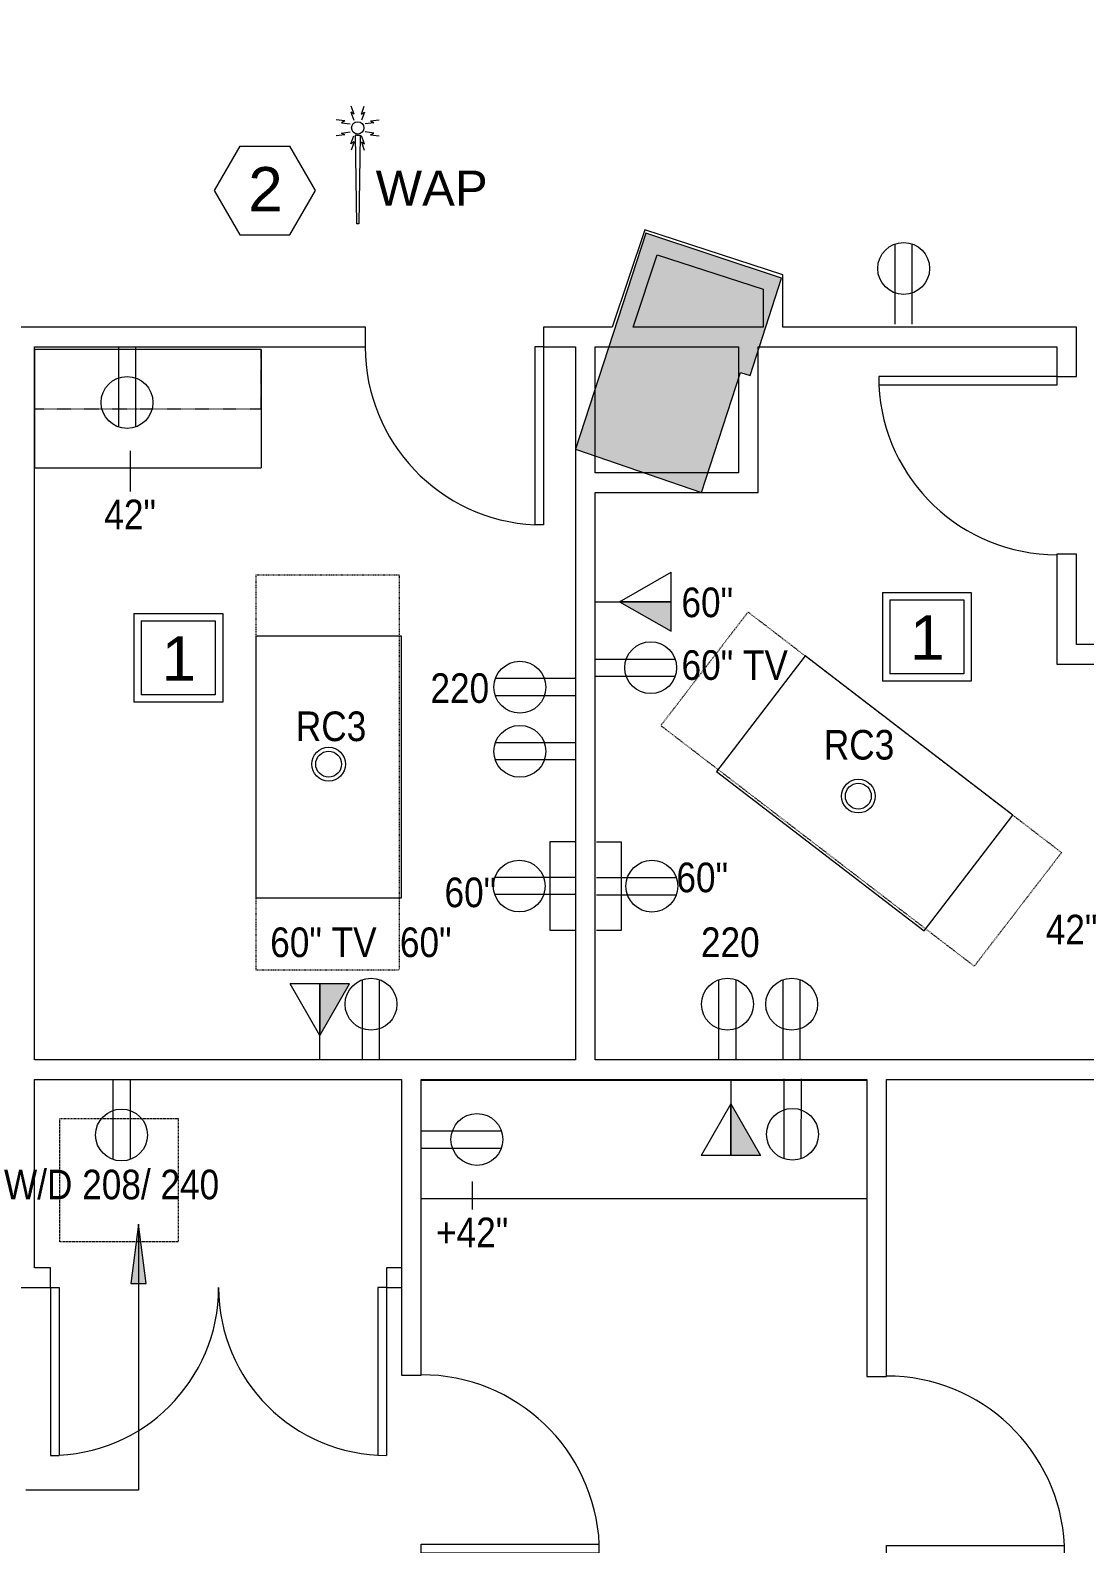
# Model space of a CAD drawing. Header units: inches. Extents: x 1 to 3107, y -595 to 378.
# Drawn here: x 1846.1 to 2059.5, y -405 to -98.4 of the extents above; entities that cross this region are included whole.
import ezdxf

# ---------------------------------------------------------------- set-up
doc = ezdxf.new("R2010")
doc.units = ezdxf.units.IN
doc.header["$MEASUREMENT"] = 0
for name, pattern in [('Dash', [0.25, 0.125, -0.125]), ('Demolished 3_16_', [0.28125, 0.1875, -0.09375]), ('Hidden 1_8_', [0.1875, 0.125, -0.0625]), ('Overhead', [0.15625, 0.09375, -0.0625])]:
    doc.linetypes.add(name, pattern=pattern)
for name, color, linetype, lineweight in [('A-ANNO-NOTE', 131, 'Continuous', 20), ('A-DETL', 90, 'Continuous', 9), ('A-DETL-DEMO', 6, 'Demolished 3_16_', 9), ('A-DETL-GENF', 92, 'Continuous', 9), ('A-DETL-HDLN', 90, 'Hidden 1_8_', 9), ('A-DETL-MEDM', 33, 'Continuous', 13), ('A-DOOR', 31, 'Continuous', 13), ('A-WALL', 113, 'Continuous', 50), ('E-COMM-IDEN', 2, 'Continuous', 9), ('E-DATA', 2, 'Continuous', 9), ('E-ELEC-FIXT-IDEN', 2, 'Continuous', 9), ('G-ANNO-TEXT', 231, 'Continuous', 9), ('I-FURN', 30, 'Continuous', 13), ('I-FURN-HDLN', 30, 'Continuous', 13), ('Q-CASE', 31, 'Continuous', 13)]:
    doc.layers.add(name, color=color, linetype=linetype, lineweight=lineweight)
doc.styles.add('Arial', font='arial.ttf', dxfattribs={"height": 9})
doc.styles.add('Arial_2', font='arial.ttf', dxfattribs={"width": 0.85, "height": 6})
doc.styles.add('Arial_3', font='arial.ttf', dxfattribs={"height": 7.125})

# ---------------------------------------------------------------- blocks, each defined once
blk = doc.blocks.new('chair - chair-1676363-New Construction - Tel_Data_Elec Plan')
at = {"layer": 'I-FURN', "lineweight": 9}
for p, q in [((-34.1, 10.69), (-34.1, -18.81)), ((18.9, 10.69), (-34.1, 10.69)), ((18.9, 5.19), (18.9, 10.69)), ((18.9, -18.81), (18.9, 5.19)), ((-34.1, -18.81), (18.9, -18.81))]:
    blk.add_line(p, q, dxfattribs=at)
at = {"layer": 'I-FURN-HDLN', "linetype": 'Dash', "lineweight": 9}
for p, q in [((-46.5, 10.19), (33.5, 10.19)), ((-46.5, -18.81), (-46.5, 10.19)), ((33.5, -18.81), (33.5, 10.19)), ((-46.5, -18.81), (33.5, -18.81))]:
    blk.add_line(p, q, dxfattribs=at)
blk = doc.blocks.new('Double-Flush - 68_ x 84_-2072703-New Construction - Tel_Data_Elec Plan')
at = {"layer": 'A-DOOR', "color": 7, "lineweight": 20}
for p, q in [((-34, -2), (-34, -36)), ((-34, -2), (-32.25, -2)), ((-32.25, -2), (-32.25, -36)), ((32.25, -2), (32.25, -35.95)), ((34, -2), (32.25, -2)), ((34, -2), (34, -36)), ((-34, -36), (-32.25, -36))]:
    blk.add_line(p, q, dxfattribs=at)
at = {"layer": 'A-DOOR', "lineweight": 9}
for centre, start, end in [((-34, -2), 270, 360), ((34, -2), 180, 270)]:
    blk.add_arc(centre, 34, start, end, dxfattribs=at)
blk = doc.blocks.new('Single-Flush - 36_ x 96_-1934609-New Construction - Tel_Data_Elec Plan')
at = {"layer": 'A-DOOR', "color": 7, "lineweight": 20}
for p, q in [((16.25, -2), (16.25, -38.02)), ((18, -2), (16.25, -2)), ((18, -2), (18, -38.02)), ((18, -38.02), (16.25, -38.02))]:
    blk.add_line(p, q, dxfattribs=at)
at = {"layer": 'A-DOOR', "lineweight": 9}
blk.add_arc((18, -2), 36.07, 180, 267.2188, dxfattribs=at)
blk = doc.blocks.new('Wireless Access Point - Wireless Access Point-1196893-New Construction - Tel_Data_Elec Plan')
at = {"layer": 'E-DATA'}
for p, q in [((-1.36, 22.65), (-0.79, 20.99)), ((-0.74, 22.22), (-1.36, 22.65)), ((-0.74, 22.22), (-1.31, 23.87)), ((0.74, 22.22), (1.31, 23.87)), ((0.74, 22.22), (1.36, 22.65)), ((1.36, 22.65), (0.79, 20.99)), ((-2.62, 20.87), (-4.35, 21.09)), ((-2.62, 20.87), (-3.27, 20.51)), ((-3.27, 20.51), (-1.54, 20.3)), ((-3.27, 18.41), (-1.54, 18.62)), ((-2.62, 18.05), (-3.27, 18.41)), ((3.27, 20.51), (1.54, 20.3)), ((3.27, 18.41), (1.54, 18.62)), ((2.62, 20.87), (4.35, 21.09)), ((2.62, 20.87), (3.27, 20.51)), ((2.62, 18.05), (3.27, 18.41)), ((-2.62, 18.05), (-4.35, 17.83)), ((-1.36, 16.2), (-0.79, 17.85)), ((-0.74, 16.63), (-1.36, 16.2)), ((-0.74, 16.63), (-1.31, 14.97)), ((-0.5, 18), (-0.25, 0)), ((-0.25, 18), (-0.5, 18)), ((-0.25, 18), (0.25, 18)), ((0.5, 18), (0.25, 0)), ((0.25, 18), (0.5, 18)), ((0.74, 16.63), (1.31, 14.97)), ((0.74, 16.63), (1.36, 16.2)), ((1.36, 16.2), (0.79, 17.85)), ((2.62, 18.05), (4.35, 17.83)), ((0, 0), (-0.25, 0)), ((0.25, 0), (0, 0))]:
    blk.add_line(p, q, dxfattribs=at)
blk.add_circle((0, 19.46), 1.25, dxfattribs=at)
blk = doc.blocks.new('Upper Cabinet - Standard Upper Cabinet-2032966-New Construction - Tel_Data_Elec Plan')
at = {"layer": 'Q-CASE'}
blk.add_line((-1.43, 0), (-47.26, 0), dxfattribs=at)
at = {"layer": 'Q-CASE', "linetype": 'Overhead', "lineweight": 9}
for p, q in [((-47.26, 0), (-47.26, -12)), ((-1.43, -12), (-1.43, 0)), ((-47.26, -12), (-1.43, -12))]:
    blk.add_line(p, q, dxfattribs=at)
blk = doc.blocks.new('Counter Top _No Backsplash_ - Standard Counter Top-2032498-New Construction - Tel_Data_Elec Plan')
at = {"layer": 'Q-CASE'}
for p, q in [((-1.43, 0), (-47.26, 0)), ((-47.26, 0), (-47.26, -12)), ((-1.43, 0), (-1.43, -12)), ((-47.26, -12), (-47.26, -24)), ((-1.43, -12), (-1.43, -24)), ((-47.26, -24), (-1.43, -24))]:
    blk.add_line(p, q, dxfattribs=at)
blk = doc.blocks.new('Single-Flush - 36_ x 84_-1510128-New Construction - Tel_Data_Elec Plan')
at = {"layer": 'A-DOOR', "color": 7, "lineweight": 20}
for p, q in [((16.25, 2), (16.25, 38.02)), ((18, 38.02), (16.25, 38.02)), ((18, 2), (18, 38.02)), ((18, 2), (16.25, 2))]:
    blk.add_line(p, q, dxfattribs=at)
at = {"layer": 'A-DOOR', "lineweight": 9}
blk.add_arc((18, 2), 36.07, 92.7812, 180, dxfattribs=at)
blk = doc.blocks.new('Counter Top _No Backsplash_ - Standard Counter Top-2074170-New Construction - Tel_Data_Elec Plan')
at = {"layer": 'Q-CASE'}
for p, q in [((-47.26, 24), (42.89, 24)), ((42.89, 0), (-47.26, 0))]:
    blk.add_line(p, q, dxfattribs=at)
blk = doc.blocks.new('FORM Equipment_Fixture Tag - Square-214315-New Construction - Tel_Data_Elec Plan')
at = {"layer": 'A-ANNO-NOTE'}
for p, q in [((-0.09375, 0.09375), (0.09375, 0.09375)), ((-0.09375, 0.09375), (0.09375, 0.09375)), ((-0.09375, 0.09375), (0.09375, 0.09375)), ((-0.09375, 0.09375), (-0.09375, -0.09375)), ((-0.078125, 0.078125), (-0.078125, -0.078125)), ((-0.078125, 0.078125), (0.078125, 0.078125)), ((0.078125, 0.078125), (0.078125, -0.078125)), ((0.09375, 0.09375), (0.09375, -0.09375)), ((0.09375, -0.09375), (-0.09375, -0.09375)), ((0.078125, -0.078125), (-0.078125, -0.078125))]:
    blk.add_line(p, q, dxfattribs=at)
blk = doc.blocks.new('FORM Keynote Tag - Default w_arrow-62346-New Construction - Tel_Data_Elec Plan')
at = {"layer": 'A-ANNO-NOTE'}
for p, q in [((-0.0519, 0.1051), (-0.106, 0.0113)), ((-0.0519, 0.1051), (0.0537, 0.1051)), ((0.1078, 0.0113), (0.0537, 0.1051)), ((-0.106, 0.0113), (-0.0519, -0.0824)), ((0.0537, -0.0824), (0.1078, 0.0113)), ((-0.0519, -0.0824), (0.0537, -0.0824))]:
    blk.add_line(p, q, dxfattribs=at)

msp = doc.modelspace()

# ---------------------------------------------------------------- hatches: boundary and pattern name
at = {"layer": 'A-ANNO-NOTE', "lineweight": 9}
for points in [[(1975.77, -220.18), (1975.77, -214.18), (1965.31, -214.19)], [(1904.67, -302.04), (1910.66, -291.58), (1904.66, -291.58), (1904.66, -295.9)], [(1993.85, -326.33), (1987.86, -315.87), (1987.85, -326.33)]]:
    msp.add_hatch(color=256, dxfattribs=at).paths.add_polyline_path(points, flags=0)
at = {"layer": 'A-ANNO-NOTE'}
msp.add_hatch(color=256, dxfattribs=at).paths.add_polyline_path([(1867.96, -340.29), (1866.38, -352.29), (1869.54, -352.29)], flags=0)
at = {"layer": 'A-DETL-GENF'}
h = msp.add_hatch(color=57, dxfattribs=at)
h.paths.add_polyline_path([(1728.08, -342.38), (1753.96, -342.38), (1753.96, -306.38), (1727.96, -306.38), (1727.96, -342.38)], flags=0)
h.paths.add_polyline_path([(1403.78, -340.59), (1452.96, -340.59), (1452.96, -313.59), (1403.78, -313.59)], flags=0)
h.paths.add_polyline_path([(1981.95, -192.04), (1989.84, -167.77), (1991.74, -168.38), (1998.14, -148.68), (1970.65, -139.51), (1956.43, -183.26), (1972.96, -188.95)], flags=0)
h.paths.add_polyline_path([(1742.61, -96.35), (1760.15, -73.91), (1737.78, -57.05), (1720.55, -79.12), (1742.39, -96.18)], flags=0)
h.paths.add_polyline_path([(1419.35, -90.59), (1429.78, -90.59), (1429.78, -54.05), (1402.78, -54.05), (1402.78, -90.59), (1406.03, -90.59)], flags=0)

# ---------------------------------------------------------------- linework, layer by layer
at = {"layer": 'A-ANNO-NOTE'}
for p, q in [((2021.1, -157.94), (2021.1, -141.74)), ((2024.59, -157.94), (2024.59, -141.74)), ((1863.9, -162.59), (1863.9, -178.79)), ((1867.38, -162.59), (1867.38, -178.79)), ((1965.31, -214.19), (1975.76, -208.18)), ((1975.77, -220.18), (1975.76, -208.18)), ((1960.39, -214.19), (1975.77, -214.18)), ((1975.77, -214.18), (1965.31, -214.19)), ((1965.31, -214.19), (1975.77, -220.18)), ((1965.31, -214.19), (1975.77, -220.18)), ((1975.77, -220.18), (1975.77, -214.18)), ((1960.4, -225.81), (1976.59, -225.8)), ((1956.4, -229.75), (1940.2, -229.75)), ((1960.4, -229.29), (1976.6, -229.28)), ((1956.4, -233.24), (1940.2, -233.24)), ((1956.4, -242.75), (1940.2, -242.75)), ((1956.4, -246.24), (1940.2, -246.24)), ((1956.28, -270.03), (1940.08, -270.03)), ((1960.64, -270.06), (1976.84, -270.06)), ((1956.28, -273.52), (1940.08, -273.52)), ((1960.64, -273.54), (1976.84, -273.54)), ((1913.29, -306.95), (1913.28, -290.75)), ((1916.77, -306.95), (1916.76, -290.75)), ((1985.44, -306.95), (1985.44, -290.75)), ((1988.92, -306.95), (1988.92, -290.75)), ((1998.44, -306.95), (1998.44, -290.75)), ((2001.92, -306.95), (2001.92, -290.75)), ((1904.67, -302.04), (1898.66, -291.58)), ((1910.66, -291.58), (1898.66, -291.58)), ((1910.66, -291.58), (1904.66, -291.58)), ((1904.66, -291.58), (1904.67, -302.04)), ((1904.67, -306.96), (1904.66, -291.58)), ((1904.67, -302.04), (1910.66, -291.58)), ((1904.67, -302.04), (1910.66, -291.58)), ((1862.79, -310.95), (1862.79, -327.15)), ((1866.27, -310.95), (1866.27, -327.15)), ((1987.86, -310.95), (1987.85, -326.33)), ((1998.62, -310.8), (1998.57, -327)), ((2002.1, -310.81), (2002.05, -327.01)), ((1987.86, -315.87), (1981.85, -326.32)), ((1987.85, -326.33), (1987.86, -315.87)), ((1987.86, -315.87), (1993.85, -326.33)), ((1987.86, -315.87), (1993.85, -326.33)), ((1925.21, -321.36), (1941.41, -321.36)), ((1925.21, -324.84), (1941.41, -324.84)), ((1993.85, -326.33), (1981.85, -326.32)), ((1993.85, -326.33), (1987.85, -326.33)), ((1867.96, -340.29), (1866.38, -352.29)), ((1869.54, -352.29), (1867.96, -340.29)), ((1867.96, -340.29), (1867.96, -394.13)), ((1866.38, -352.29), (1869.54, -352.29)), ((1867.96, -394.13), (1845.18, -394.13))]:
    msp.add_line(p, q, dxfattribs=at)
for centre, radius in [((2022.85, -146.69), 5.25), ((1865.64, -173.83), 5.25), ((1971.64, -227.55), 5.25), ((1945.15, -231.5), 5.25), ((1945.15, -244.5), 5.25), ((1906.45, -247.09), 3.42), ((1906.45, -247.09), 2.62), ((2013.67, -253.56), 3.42), ((2013.67, -253.56), 2.62), ((1945.03, -271.78), 5.25), ((1971.88, -271.8), 5.25), ((1915.03, -295.71), 5.25), ((1987.18, -295.71), 5.25), ((2000.18, -295.71), 5.25), ((1864.53, -322.2), 5.25), ((1936.46, -323.1), 5.25), ((2000.33, -322.05), 5.25)]:
    msp.add_circle(centre, radius, dxfattribs=at)
at = {"layer": 'A-DETL', "lineweight": 13}
for p, q in [((1970.65, -139.51), (1956.43, -183.26)), ((1998.14, -148.68), (1970.65, -139.51)), ((1991.74, -168.38), (1998.14, -148.68)), ((1981.95, -192.04), (1989.84, -167.77)), ((1989.84, -167.77), (1991.74, -168.38)), ((1956.43, -183.26), (1981.95, -192.04))]:
    msp.add_line(p, q, dxfattribs=at)
at = {"layer": 'A-DETL-DEMO'}
msp.add_line((1875.01, -318.83), (1876.01, -318.83), dxfattribs=at)
at = {"layer": 'A-DETL-HDLN'}
for p, q in [((1852.01, -343.83), (1852.01, -318.83)), ((1852.01, -318.83), (1875.01, -318.83)), ((1876.01, -318.83), (1876.01, -343.83)), ((1876.01, -343.83), (1852.01, -343.83))]:
    msp.add_line(p, q, dxfattribs=at)
at = {"layer": 'A-DETL-MEDM', "lineweight": 20}
for p, q in [((1951.28, -262.78), (1956.28, -262.78)), ((1951.28, -280.78), (1951.28, -262.78)), ((1960.64, -262.8), (1965.64, -262.8)), ((1965.64, -262.8), (1965.64, -280.8)), ((1956.28, -280.78), (1951.28, -280.78)), ((1965.64, -280.8), (1960.64, -280.8))]:
    msp.add_line(p, q, dxfattribs=at)
at = {"layer": 'A-WALL', "color": 7, "lineweight": 20}
for p, q in [((1970.42, -138.88), (1963.84, -158.59)), ((1998.4, -147.97), (1970.42, -138.88)), ((1968.06, -158.59), (1972.96, -143.91)), ((1972.96, -143.91), (1994.4, -150.87)), ((1998.4, -158.59), (1998.4, -147.97)), ((1994.4, -150.87), (1994.4, -158.59)), ((1913.93, -158.59), (1795.93, -158.59)), ((1913.93, -162.59), (1913.93, -158.59)), ((1963.84, -158.59), (1949.93, -158.59)), ((1949.93, -158.59), (1949.93, -162.59)), ((1994.4, -158.59), (1968.06, -158.59)), ((2057.85, -158.59), (1998.4, -158.59)), ((2057.85, -168.59), (2057.85, -158.59)), ((1846.93, -162.59), (1913.93, -162.59)), ((1846.93, -306.95), (1846.93, -162.59)), ((1949.93, -162.59), (1956.4, -162.59)), ((1956.4, -162.59), (1956.4, -306.95)), ((1960.4, -162.59), (1989.4, -162.59)), ((1960.4, -188.09), (1960.4, -162.59)), ((1989.4, -162.59), (1989.4, -188.09)), ((1993.4, -162.59), (2053.85, -162.59)), ((1993.4, -192.09), (1993.4, -162.59)), ((2053.85, -162.59), (2053.85, -168.59)), ((2053.85, -168.59), (2057.85, -168.59)), ((1989.4, -188.09), (1960.4, -188.09)), ((1960.4, -192.09), (1993.4, -192.09)), ((1960.4, -306.95), (1960.4, -192.09)), ((2053.85, -204.59), (2053.85, -226.84)), ((2057.85, -204.59), (2053.85, -204.59)), ((2057.85, -222.84), (2057.85, -204.59)), ((2117.85, -222.84), (2057.85, -222.84)), ((2053.85, -226.84), (2090.85, -226.84)), ((1956.4, -306.95), (1846.93, -306.95)), ((2090.85, -306.95), (1960.4, -306.95)), ((1846.93, -349.09), (1846.93, -310.95)), ((1846.93, -310.95), (1921.21, -310.95)), ((1921.21, -310.95), (1921.21, -370.84)), ((1925.21, -310.95), (2015.36, -310.95)), ((1925.21, -370.84), (1925.21, -310.95)), ((2015.36, -310.95), (2015.36, -371.09)), ((2019.36, -310.95), (2192.2, -310.95)), ((2019.36, -371.09), (2019.36, -310.95)), ((1850.18, -349.09), (1846.93, -349.09)), ((1850.18, -353.09), (1850.18, -349.09)), ((1921.21, -349.09), (1918.18, -349.09)), ((1918.18, -349.09), (1918.18, -353.09)), ((1796.43, -353.09), (1850.18, -353.09)), ((1918.18, -353.09), (1921.21, -353.09)), ((1921.21, -370.84), (1925.21, -370.84)), ((2015.36, -371.09), (2019.36, -371.09))]:
    msp.add_line(p, q, dxfattribs=at)
at = {"layer": 'E-ELEC-FIXT-IDEN'}
for p, q in [((1866.27, -183.66), (1866.27, -191.88)), ((1935.5, -331.64), (1935.5, -337.31))]:
    msp.add_line(p, q, dxfattribs=at)

# ---------------------------------------------------------------- block references
at = {"layer": 'A-ANNO-NOTE', "xscale": 96, "yscale": 96, "zscale": 96}
for name, p in [('FORM Keynote Tag - Default w_arrow-62346-New Construction - Tel_Data_Elec Plan', (1893.46, -132)), ('FORM Equipment_Fixture Tag - Square-214315-New Construction - Tel_Data_Elec Plan', (2027.53, -221.29)), ('FORM Equipment_Fixture Tag - Square-214315-New Construction - Tel_Data_Elec Plan', (1876.01, -225.56))]:
    msp.add_blockref(name, p, dxfattribs=at)
at = {"layer": 'A-DOOR'}
for name, p in [('Single-Flush - 36_ x 96_-1934609-New Construction - Tel_Data_Elec Plan', (1931.93, -160.59)), ('Double-Flush - 68_ x 84_-2072703-New Construction - Tel_Data_Elec Plan', (1884.18, -351.09))]:
    msp.add_blockref(name, p, dxfattribs=at)
for p, rotation in [((2055.85, -186.59), 89.99999999999984), ((1923.21, -388.84), 270), ((2017.36, -389.09), 269.9999999999999)]:
    msp.add_blockref('Single-Flush - 36_ x 84_-1510128-New Construction - Tel_Data_Elec Plan', p, dxfattribs=dict(at, rotation=rotation))
at = {"layer": 'E-DATA'}
msp.add_blockref('Wireless Access Point - Wireless Access Point-1196893-New Construction - Tel_Data_Elec Plan', (1912.33, -137.67), dxfattribs=at)
at = {"layer": 'I-FURN', "lineweight": 9}
for p, rotation in [((1910.53, -255.25), 270.007846378676), ((2006.46, -251.6), 142.4802528781641)]:
    msp.add_blockref('chair - chair-1676363-New Construction - Tel_Data_Elec Plan', p, dxfattribs=dict(at, rotation=rotation))
at = {"layer": 'Q-CASE'}
for name in ['Upper Cabinet - Standard Upper Cabinet-2032966-New Construction - Tel_Data_Elec Plan', 'Counter Top _No Backsplash_ - Standard Counter Top-2032498-New Construction - Tel_Data_Elec Plan']:
    msp.add_blockref(name, (1894.19, -163.09), dxfattribs=at)
at = {"layer": 'Q-CASE', "rotation": 180}
msp.add_blockref('Counter Top _No Backsplash_ - Standard Counter Top-2074170-New Construction - Tel_Data_Elec Plan', (1968.1, -311.1), dxfattribs=at)

# ---------------------------------------------------------------- texts
at = {"layer": 'A-ANNO-NOTE', "lineweight": 9, "char_height": 9, "width": 8.3742, "attachment_point": 2, "line_spacing_factor": 0.941778, "style": 'Arial'}
for s, insert in [('2', (1893.66, -126.15)), ('1', (2027.63, -216.94)), ('1', (1876.12, -221.21))]:
    msp.add_mtext(s, dxfattribs=dict(at, insert=insert))
at = {"layer": 'E-COMM-IDEN', "char_height": 6, "width": 12.4143, "attachment_point": 2, "line_spacing_factor": 0.941778, "style": 'Arial_2'}
for insert in [(1983.09, -211.32), (1926.1, -280.16)]:
    msp.add_mtext('60"', dxfattribs=dict(at, insert=insert))
at = {"layer": 'E-ELEC-FIXT-IDEN', "char_height": 6, "attachment_point": 2, "line_spacing_factor": 0.941778, "style": 'Arial_2'}
for s, insert, width in [('42"', (1866.27, -193.51), 12.4143), ('60" TV', (1988.65, -224.02), 25.5633), ('220', (1933, -228.68), 14.1039), ('RC3', (1906.94, -236.42), 16.8953), ('RC3', (2013.81, -240.16), 16.8953), ('60"', (1982.07, -267.03), 12.4143), ('60"', (1935.13, -270.06), 12.4143), ('42"', (2056.83, -277.59), 12.4143), ('60" TV', (1905.39, -280.16), 25.5633), ('220', (1987.75, -280.16), 14.1039), ('W/D 208/ 240', (1862.51, -329.23), 51.6407), ('+42"', (1935.5, -338.93), 17.336)]:
    msp.add_mtext(s, dxfattribs=dict(at, insert=insert, width=width))
at = {"layer": 'G-ANNO-TEXT', "color": 7, "insert": (1915.97, -126.86), "char_height": 7.125, "width": 28.482, "attachment_point": 1, "style": 'Arial_3'}
msp.add_mtext('WAP', dxfattribs=at)

doc.saveas('drawing.dxf')
